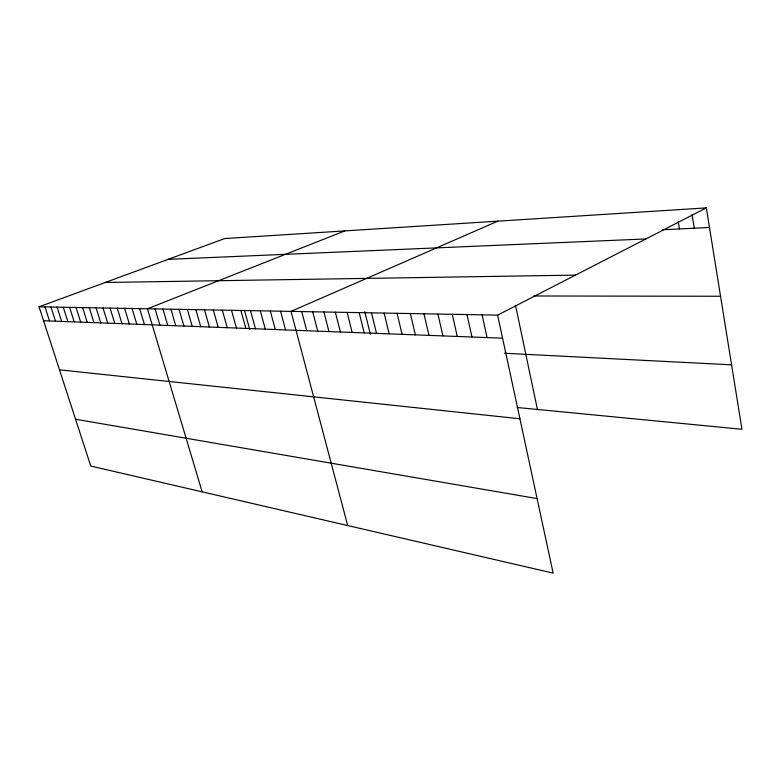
<?xml version="1.0" encoding="UTF-8"?>
<svg xmlns="http://www.w3.org/2000/svg" width="781" height="781" viewBox="0 0 781 781"><rect width="100%" height="100%" fill="white"/><g stroke="black" fill="none" stroke-linecap="round" stroke-linejoin="round"><path stroke-width="1.17" d="M497.614 315.133L553.133 573.117L90.762 466.052L39.05 306.816L497.614 315.133L706.327 207.883L741.95 429.277L517.188 407.497M497.809 221.16L291.03 311.385L347.691 525.545M344.831 230.903L147.424 308.788L202.142 491.845M39.05 306.816L224.684 238.556L706.327 207.883M662.532 229.77L709.48 227.466M168.169 259.341L645.887 238.947M105.24 282.478L575.49 275.117M533.677 295.989L720.551 296.253M43.56 320.718L502.573 338.173M504.341 353.237L731.582 364.834M59.512 369.833L519.921 418.772M75.552 419.231L537.094 498.59M44.956 306.923L49.486 320.942M50.96 307.04L55.51 321.176M63.29 307.255L67.879 321.645M57.072 307.148L61.64 321.411M69.616 307.372L74.224 321.889M76.06 307.489L80.687 322.133M82.62 307.607L87.257 322.387M89.288 307.734L93.954 322.641M96.092 307.851L100.769 322.895M110.072 308.105L114.787 323.432M103.014 307.978L107.719 323.158M117.257 308.241L121.992 323.705M124.589 308.368L129.334 323.978M132.057 308.505L136.821 324.271M139.662 308.641L144.456 324.554M155.107 308.925L159.929 325.15M162.936 309.061L167.769 325.443M170.922 309.208L175.764 325.745M179.064 309.354L183.925 326.058M187.362 309.51L192.243 326.37M195.836 309.657L200.727 326.702M204.476 309.823L209.386 327.024M213.301 309.979L218.221 327.366M222.312 310.145L227.242 327.708M231.508 310.311L236.458 328.059M244.453 310.242L249.705 329.289M240.899 310.477L245.859 328.41M250.496 310.653L255.465 328.781M260.298 310.828L265.276 329.152M270.314 311.014L275.312 329.533M280.555 311.199L285.563 329.924M301.739 311.58L306.757 330.724M312.693 311.775L317.721 331.144M323.91 311.98L328.938 331.574M335.381 312.195L340.418 332.013M347.125 312.4L352.163 332.452M364.776 311.678L370.35 334.248M359.162 312.625L364.2 332.911M371.483 312.849L376.52 333.38M384.115 313.074L389.153 333.858M397.06 313.308L402.098 334.356M410.337 313.552L415.365 334.854M423.946 313.796L428.974 335.371M437.916 314.05L442.934 335.908M452.258 314.313L457.256 336.455M466.97 314.577L471.968 337.011M482.092 314.85L487.061 337.587M515.538 305.4L537.426 409.459M678.23 221.765L679.431 228.94M692.044 214.55L694.289 228.208"/></g></svg>
